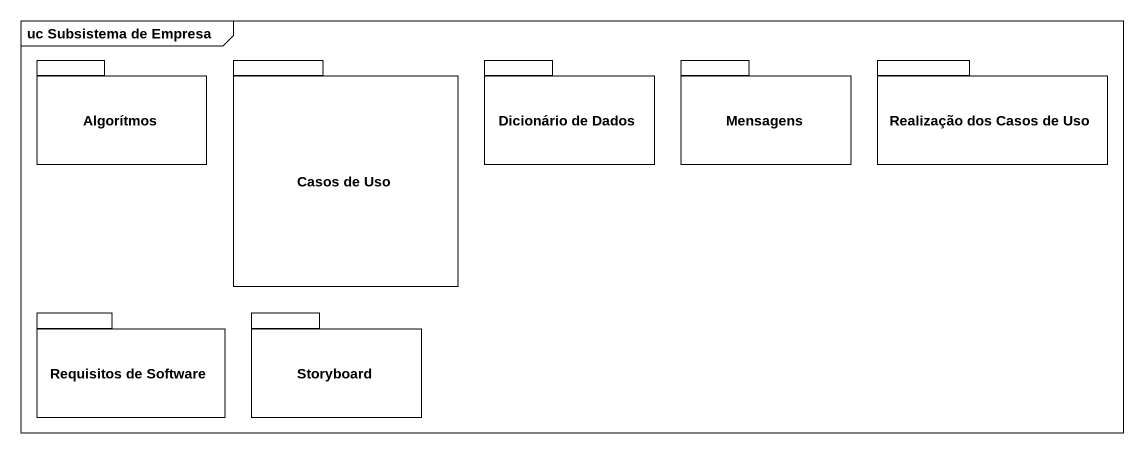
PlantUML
@startuml
mainframe uc Subsistema de Empresa
package Algorítmos {
}
package "Casos de Uso" as Casos_de_Uso {
}
package "Dicionário de Dados" as Dicionário_de_Dados {
}
package Mensagens {
}
package "Realização dos Casos de Uso" as Realização_dos_Casos_de_Uso {
}
package "Requisitos de Software" as Requisitos_de_Software {
}
package Storyboard {
}
@enduml
